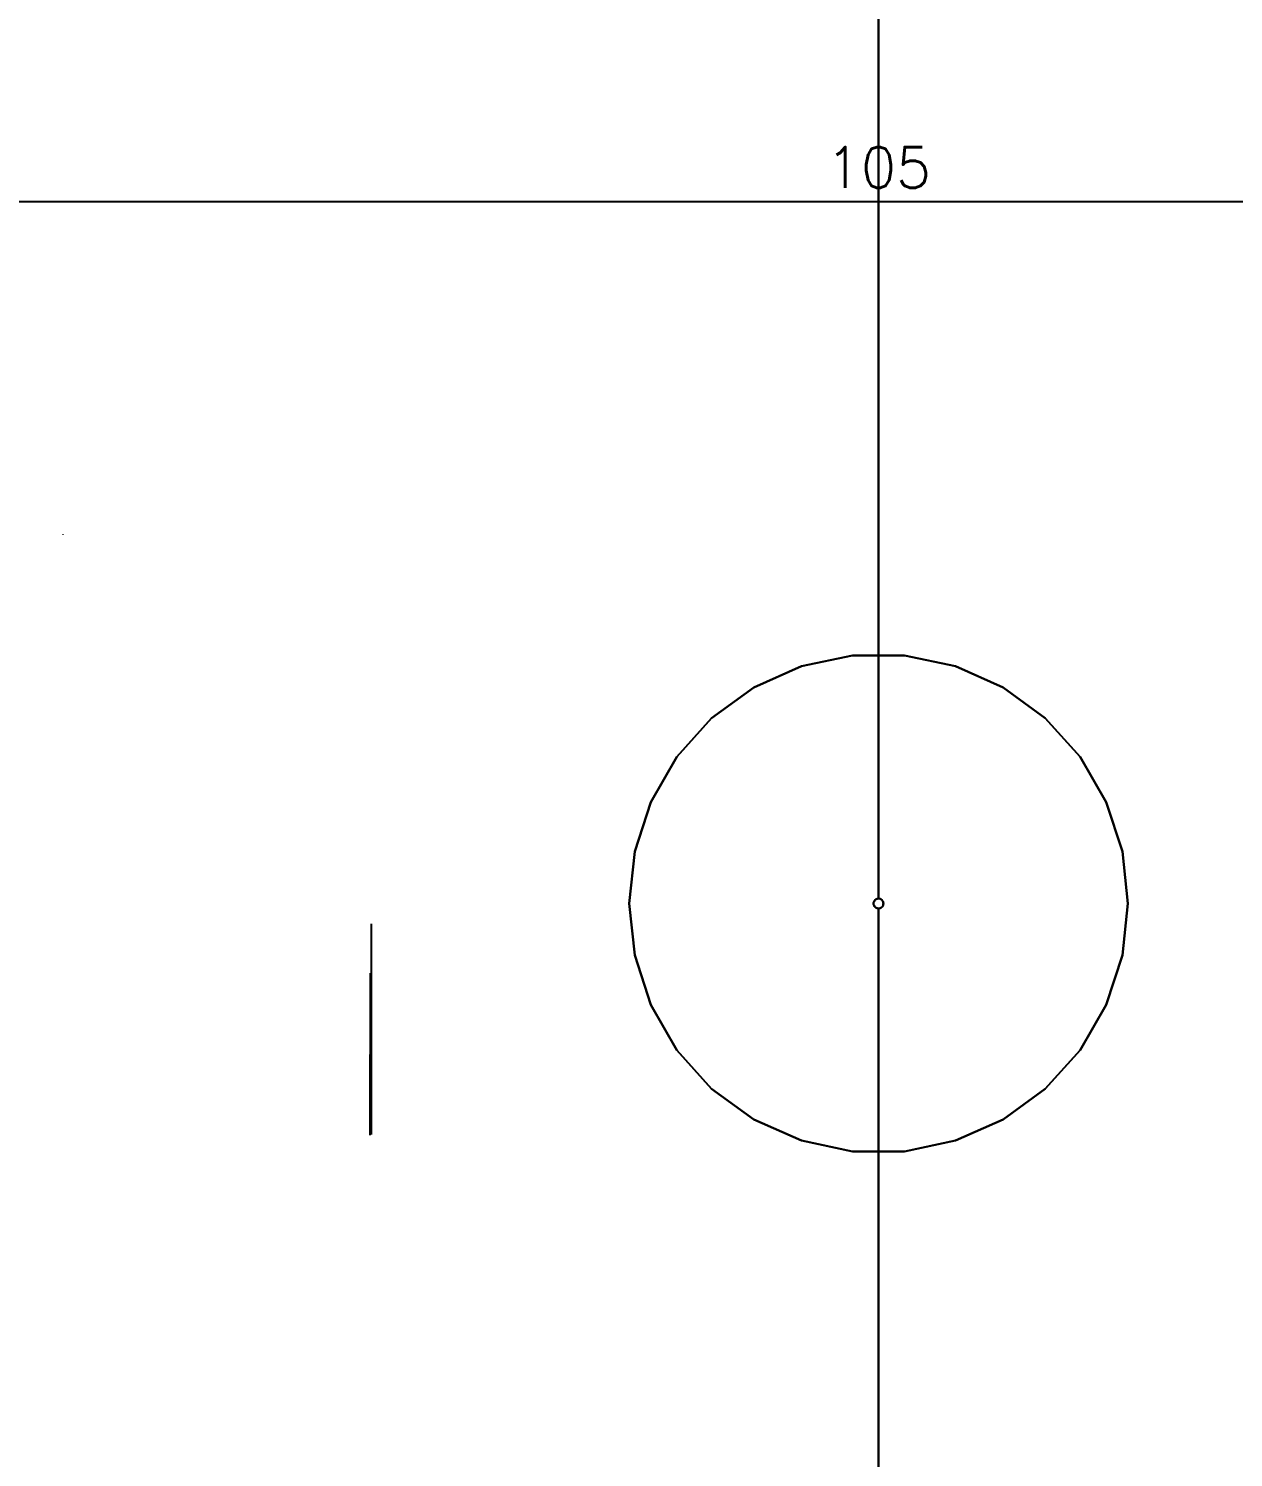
# Model space of a CAD drawing. Header units: millimetres. Extents: x 150209.93 to 150215.05, y 136675.65 to 136679.93.
# Drawn here: x 150211.832 to 150212.716, y 136677.388 to 136678.437 of the extents above; entities that cross this region are included whole.
import ezdxf

# ---------------------------------------------------------------- set-up
doc = ezdxf.new("R2010")
doc.units = ezdxf.units.MM
doc.header["$LTSCALE"] = 0.25
doc.layers.add('Wall', color=7, linetype='Continuous')
doc.styles.add('ROMANS', font='romans.shx')
doc.dimstyles.new('MD300', dxfattribs={"dimtxt": 2.5, "dimasz": 2.5, "dimexe": 1, "dimexo": 1, "dimgap": 0.5, "dimtad": 1, "dimdec": 1, "dimlfac": 50, "dimrnd": 0.5, "dimdsep": 46, "dimtxsty": 'ROMANS', "dimcen": 1, "dimclrd": 146, "dimclre": 146, "dimclrt": 30, "dimadec": 1, "dimazin": 2, "dimtfac": 1, "dimtdec": 1, "dimtmove": 0, "dimatfit": 1, "dimfxl": 1, "dimtolj": 1, "dimtzin": 0, "dimlwd": -1, "dimlwe": -1, "dimarcsym": 0})

# ---------------------------------------------------------------- blocks, each defined once
blk = doc.blocks.new('*D57')
at = {"color": 146, "transparency": 16777216}
for p, q in [((152235.4, 134745.5), (152235.4, 134745.3)), ((152235.5, 134746.3), (152236.2, 134746.3)), ((152236.2, 134745.5), (152236.2, 134745.3))]:
    blk.add_line(p, q, dxfattribs=at)
for points in [[(152235.5, 134746.3), (152235.5, 134746.3), (152235.4, 134746.3)], [(152236.2, 134746.3), (152236.2, 134746.3), (152236.2, 134746.3)]]:
    blk.add_solid(points, dxfattribs=at)
at = {"layer": 'DEFPOINTS', "color": 0, "transparency": 16777216}
for p in [(152235.4, 134746.5), (152236.2, 134746.5), (152236.2, 134746.3)]:
    blk.add_point(p, dxfattribs=at)
at = {"color": 30, "transparency": 16777216, "insert": (152235.8, 134746.4), "char_height": 0.03, "attachment_point": 5, "rotation": 359.9528, "style": 'ROMANS'}
blk.add_mtext('\\A1;37.5', dxfattribs=at)
blk = doc.blocks.new('*D4')
at = {"color": 146, "transparency": 16777216}
for p, q in [((150211.3896, 136678.626), (150212.0539, 136678.6248)), ((150211.358, 136677.745), (150211.3578, 136677.6261)), ((150212.0823, 136677.7436), (150212.0821, 136677.6247))]:
    blk.add_line(p, q, dxfattribs=at)
for points in [[(150211.3896, 136678.631), (150211.3896, 136678.621), (150211.3596, 136678.6261)], [(150212.054, 136678.6298), (150212.0539, 136678.6198), (150212.0839, 136678.6247)]]:
    blk.add_solid(points, dxfattribs=at)
at = {"layer": 'DEFPOINTS', "color": 0, "transparency": 16777216}
for p in [(150211.3599, 136678.745), (150212.0842, 136678.7436), (150212.0839, 136678.6247)]:
    blk.add_point(p, dxfattribs=at)
at = {"color": 30, "transparency": 16777216, "insert": (150211.7218, 136678.6504), "char_height": 0.03, "attachment_point": 5, "rotation": 359.894, "style": 'ROMANS'}
blk.add_mtext('\\A1;36', dxfattribs=at)
blk = doc.blocks.new('*D5')
at = {"color": 146, "transparency": 16777216}
for p, q in [((150212.1138, 136678.6253), (150212.8039, 136678.6248)), ((150212.0831, 136677.78), (150212.083, 136677.6254)), ((150212.8332, 136677.7794), (150212.833, 136677.6247))]:
    blk.add_line(p, q, dxfattribs=at)
for points in [[(150212.1138, 136678.6303), (150212.1138, 136678.6203), (150212.0838, 136678.6254)], [(150212.8039, 136678.6298), (150212.8039, 136678.6198), (150212.8339, 136678.6247)]]:
    blk.add_solid(points, dxfattribs=at)
at = {"layer": 'DEFPOINTS', "color": 0, "transparency": 16777216}
for p in [(150212.0839, 136678.78), (150212.834, 136678.7794), (150212.8339, 136678.6247)]:
    blk.add_point(p, dxfattribs=at)
at = {"color": 30, "transparency": 16777216, "insert": (150212.4589, 136678.65), "char_height": 0.03, "attachment_point": 5, "rotation": 359.9528, "style": 'ROMANS'}
blk.add_mtext('\\A1;37.5', dxfattribs=at)
blk = doc.blocks.new('*D47')
at = {"color": 146, "transparency": 16777216}
for p, q in [((150211.4353, 136678.31), (150213.4755, 136678.31)), ((150211.4053, 136677.4749), (150211.4053, 136677.31)), ((150213.5055, 136677.4749), (150213.5055, 136677.31))]:
    blk.add_line(p, q, dxfattribs=at)
for points in [[(150211.4353, 136678.315), (150211.4353, 136678.305), (150211.4053, 136678.31)], [(150213.4755, 136678.315), (150213.4755, 136678.305), (150213.5055, 136678.31)]]:
    blk.add_solid(points, dxfattribs=at)
at = {"layer": 'DEFPOINTS', "color": 0, "transparency": 16777216}
for p in [(150211.4053, 136678.4749), (150213.5055, 136678.4749, 0.004), (150213.5055, 136678.31)]:
    blk.add_point(p, dxfattribs=at)
at = {"color": 30, "transparency": 16777216, "insert": (150212.4554, 136678.335), "char_height": 0.03, "attachment_point": 5, "style": 'ROMANS'}
blk.add_mtext('\\A1;105', dxfattribs=at)
blk = doc.blocks.new('ANTENNA')
dim = blk.add_aligned_dim(p1=(152235.4455, 134746.4902), p2=(152236.1955, 134746.4896), distance=-0.1546, dimstyle='MD300', override={"dimtxt": 0.03, "dimasz": 0.03, "dimgap": 0.01})
dim.commit()
dim.dimension.update_dxf_attribs({"geometry": '*D57', "text_midpoint": (152235.8204, 134746.3602)})

msp = doc.modelspace()

# ---------------------------------------------------------------- block references
at = {"xscale": 0.0002000170049888334, "yscale": 0.0002000170049888334, "zscale": 0.0002000170049888334}
msp.add_blockref('ANTENNA', (150181.4069, 136651.1144), dxfattribs=at)

# ---------------------------------------------------------------- dimensions: what is measured, and where the dimension line sits
for p1, p2, distance, picture, middle in [((150212.0839, 136678.78), (150212.834, 136678.7794), -0.1546, '*D5', (150212.4589, 136678.65)), ((150211.3599, 136678.745), (150212.0842, 136678.7436), -0.1189, '*D4', (150211.7218, 136678.6504)), ((150211.4053, 136678.4749), (150213.5055, 136678.4749, 0.004), -0.1649, '*D47', (150212.4554, 136678.335))]:
    dim = msp.add_aligned_dim(p1=p1, p2=p2, distance=distance, dimstyle='MD300', override={"dimtxt": 0.03, "dimasz": 0.03, "dimgap": 0.01})
    dim.commit()
    dim.dimension.update_dxf_attribs({"geometry": picture, "text_midpoint": middle})

# ---------------------------------------------------------------- meshes
at = {"layer": 'Wall'}
mesh = msp.add_polyface(dxfattribs=at)
corners = [(150213.5055, 136678.1981), (150213.5055, 136678.1981, 0.004), (150213.5055, 136677.1148), (150213.5055, 136677.1148, 0.004), (150211.4053, 136677.1148), (150211.4053, 136677.1148, 0.004), (150211.4053, 136678.4749), (150211.4053, 136678.4749, 0.004), (150213.5055, 136678.4749), (150213.5055, 136678.4749, 0.004), (150213.5055, 136678.1981), (150213.5055, 136678.1981, 0.004)]
mesh.append_faces([[corners[k] for k in face] for face in [(0, 1, 3, 2), (2, 3, 5, 4), (4, 5, 7, 6), (6, 7, 9, 8), (8, 9, 11, 10)]], dxfattribs={"color": 7})
mesh = msp.add_polyface(dxfattribs=at)
corners = [(150212.4554, 136677.7984), (150212.4554, 136677.7984, 0.004), (150212.4554, 136678.4749), (150212.4554, 136678.4749, 0.004)]
mesh.append_faces([[corners[k] for k in face] for face in [(0, 1, 3, 2)]], dxfattribs={"color": 7})
mesh = msp.add_polyface(dxfattribs=at)
corners = [(150212.6384, 136677.7948), (150212.6384, 136677.7948, 0.004), (150212.6344, 136677.8329), (150212.6344, 136677.8329, 0.004), (150212.6226, 136677.8693), (150212.6226, 136677.8693, 0.004), (150212.6034, 136677.9024), (150212.6034, 136677.9024, 0.004), (150212.5778, 136677.9308), (150212.5778, 136677.9308, 0.004), (150212.5469, 136677.9533), (150212.5469, 136677.9533, 0.004), (150212.5119, 136677.9689), (150212.5119, 136677.9689, 0.004), (150212.4745, 136677.9768), (150212.4745, 136677.9768, 0.004), (150212.4362, 136677.9768), (150212.4362, 136677.9768, 0.004), (150212.3988, 136677.9689), (150212.3988, 136677.9689, 0.004), (150212.3639, 136677.9533), (150212.3639, 136677.9533, 0.004), (150212.3329, 136677.9308), (150212.3329, 136677.9308, 0.004), (150212.3073, 136677.9024), (150212.3073, 136677.9024, 0.004), (150212.2882, 136677.8693), (150212.2882, 136677.8693, 0.004), (150212.2764, 136677.8329), (150212.2764, 136677.8329, 0.004), (150212.2724, 136677.7948), (150212.2724, 136677.7948, 0.004), (150212.2764, 136677.7568), (150212.2764, 136677.7568, 0.004), (150212.2882, 136677.7204), (150212.2882, 136677.7204, 0.004), (150212.3073, 136677.6872), (150212.3073, 136677.6872, 0.004), (150212.3329, 136677.6588), (150212.3329, 136677.6588, 0.004), (150212.3639, 136677.6363), (150212.3639, 136677.6363, 0.004), (150212.3988, 136677.6208), (150212.3988, 136677.6208, 0.004), (150212.4362, 136677.6128), (150212.4362, 136677.6128, 0.004), (150212.4745, 136677.6128), (150212.4745, 136677.6128, 0.004), (150212.5119, 136677.6208), (150212.5119, 136677.6208, 0.004), (150212.5469, 136677.6363), (150212.5469, 136677.6363, 0.004), (150212.5778, 136677.6588), (150212.5778, 136677.6588, 0.004), (150212.6034, 136677.6872), (150212.6034, 136677.6872, 0.004), (150212.6226, 136677.7204), (150212.6226, 136677.7204, 0.004), (150212.6344, 136677.7568), (150212.6344, 136677.7568, 0.004), (150212.6384, 136677.7948), (150212.6384, 136677.7948, 0.004), (150212.6384, 136677.7948), (150212.6384, 136677.7948, 0.004)]
mesh.append_faces([[corners[k] for k in face] for face in [(0, 1, 3, 2), (2, 3, 5, 4), (4, 5, 7, 6), (6, 7, 9, 8), (8, 9, 11, 10), (10, 11, 13, 12), (12, 13, 15, 14), (14, 15, 17, 16), (16, 17, 19, 18), (18, 19, 21, 20), (20, 21, 23, 22), (22, 23, 25, 24), (24, 25, 27, 26), (26, 27, 29, 28), (28, 29, 31, 30), (30, 31, 33, 32), (32, 33, 35, 34), (34, 35, 37, 36), (36, 37, 39, 38), (38, 39, 41, 40), (40, 41, 43, 42), (42, 43, 45, 44), (44, 45, 47, 46), (46, 47, 49, 48), (48, 49, 51, 50), (50, 51, 53, 52), (52, 53, 55, 54), (54, 55, 57, 56), (56, 57, 59, 58), (58, 59, 61, 60), (60, 61, 63, 62)]], dxfattribs={"color": 7})
mesh = msp.add_polyface(dxfattribs=at)
corners = [(150212.6384, 136677.7948), (150212.6384, 136677.7948, 0.004), (150212.6344, 136677.8329), (150212.6344, 136677.8329, 0.004), (150212.6226, 136677.8693), (150212.6226, 136677.8693, 0.004), (150212.6034, 136677.9024), (150212.6034, 136677.9024, 0.004), (150212.5778, 136677.9308), (150212.5778, 136677.9308, 0.004), (150212.5469, 136677.9533), (150212.5469, 136677.9533, 0.004), (150212.5119, 136677.9689), (150212.5119, 136677.9689, 0.004), (150212.4745, 136677.9768), (150212.4745, 136677.9768, 0.004), (150212.4362, 136677.9768), (150212.4362, 136677.9768, 0.004), (150212.3988, 136677.9689), (150212.3988, 136677.9689, 0.004), (150212.3639, 136677.9533), (150212.3639, 136677.9533, 0.004), (150212.3329, 136677.9308), (150212.3329, 136677.9308, 0.004), (150212.3073, 136677.9024), (150212.3073, 136677.9024, 0.004), (150212.2882, 136677.8693), (150212.2882, 136677.8693, 0.004), (150212.2764, 136677.8329), (150212.2764, 136677.8329, 0.004), (150212.2724, 136677.7948), (150212.2724, 136677.7948, 0.004), (150212.2764, 136677.7568), (150212.2764, 136677.7568, 0.004), (150212.2882, 136677.7204), (150212.2882, 136677.7204, 0.004), (150212.3073, 136677.6872), (150212.3073, 136677.6872, 0.004), (150212.3329, 136677.6588), (150212.3329, 136677.6588, 0.004), (150212.3639, 136677.6363), (150212.3639, 136677.6363, 0.004), (150212.3988, 136677.6208), (150212.3988, 136677.6208, 0.004), (150212.4362, 136677.6128), (150212.4362, 136677.6128, 0.004), (150212.4745, 136677.6128), (150212.4745, 136677.6128, 0.004), (150212.5119, 136677.6208), (150212.5119, 136677.6208, 0.004), (150212.5469, 136677.6363), (150212.5469, 136677.6363, 0.004), (150212.5778, 136677.6588), (150212.5778, 136677.6588, 0.004), (150212.6034, 136677.6872), (150212.6034, 136677.6872, 0.004), (150212.6226, 136677.7204), (150212.6226, 136677.7204, 0.004), (150212.6344, 136677.7568), (150212.6344, 136677.7568, 0.004), (150212.6384, 136677.7948), (150212.6384, 136677.7948, 0.004), (150212.6384, 136677.7948), (150212.6384, 136677.7948, 0.004)]
mesh.append_faces([[corners[k] for k in face] for face in [(0, 1, 3, 2), (2, 3, 5, 4), (4, 5, 7, 6), (6, 7, 9, 8), (8, 9, 11, 10), (10, 11, 13, 12), (12, 13, 15, 14), (14, 15, 17, 16), (16, 17, 19, 18), (18, 19, 21, 20), (20, 21, 23, 22), (22, 23, 25, 24), (24, 25, 27, 26), (26, 27, 29, 28), (28, 29, 31, 30), (30, 31, 33, 32), (32, 33, 35, 34), (34, 35, 37, 36), (36, 37, 39, 38), (38, 39, 41, 40), (40, 41, 43, 42), (42, 43, 45, 44), (44, 45, 47, 46), (46, 47, 49, 48), (48, 49, 51, 50), (50, 51, 53, 52), (52, 53, 55, 54), (54, 55, 57, 56), (56, 57, 59, 58), (58, 59, 61, 60), (60, 61, 63, 62)]], dxfattribs={"color": 7})
mesh = msp.add_polyface(dxfattribs=at)
corners = [(150212.459, 136677.7948), (150212.459, 136677.7948, 0.004), (150212.4589, 136677.7956), (150212.4589, 136677.7956, 0.004), (150212.4587, 136677.7963), (150212.4587, 136677.7963, 0.004), (150212.4583, 136677.7969), (150212.4583, 136677.7969, 0.004), (150212.4578, 136677.7975), (150212.4578, 136677.7975, 0.004), (150212.4572, 136677.7979), (150212.4572, 136677.7979, 0.004), (150212.4565, 136677.7982), (150212.4565, 136677.7982, 0.004), (150212.4557, 136677.7984), (150212.4557, 136677.7984, 0.004), (150212.455, 136677.7984), (150212.455, 136677.7984, 0.004), (150212.4543, 136677.7982), (150212.4543, 136677.7982, 0.004), (150212.4536, 136677.7979), (150212.4536, 136677.7979, 0.004), (150212.453, 136677.7975), (150212.453, 136677.7975, 0.004), (150212.4525, 136677.7969), (150212.4525, 136677.7969, 0.004), (150212.4521, 136677.7963), (150212.4521, 136677.7963, 0.004), (150212.4518, 136677.7956), (150212.4518, 136677.7956, 0.004), (150212.4518, 136677.7948), (150212.4518, 136677.7948, 0.004), (150212.4518, 136677.7941), (150212.4518, 136677.7941, 0.004), (150212.4521, 136677.7934), (150212.4521, 136677.7934, 0.004), (150212.4525, 136677.7927), (150212.4525, 136677.7927, 0.004), (150212.453, 136677.7921), (150212.453, 136677.7921, 0.004), (150212.4536, 136677.7917), (150212.4536, 136677.7917, 0.004), (150212.4543, 136677.7914), (150212.4543, 136677.7914, 0.004), (150212.455, 136677.7912), (150212.455, 136677.7912, 0.004), (150212.4557, 136677.7912), (150212.4557, 136677.7912, 0.004), (150212.4565, 136677.7914), (150212.4565, 136677.7914, 0.004), (150212.4572, 136677.7917), (150212.4572, 136677.7917, 0.004), (150212.4578, 136677.7921), (150212.4578, 136677.7921, 0.004), (150212.4583, 136677.7927), (150212.4583, 136677.7927, 0.004), (150212.4587, 136677.7934), (150212.4587, 136677.7934, 0.004), (150212.4589, 136677.7941), (150212.4589, 136677.7941, 0.004), (150212.459, 136677.7948), (150212.459, 136677.7948, 0.004), (150212.459, 136677.7948), (150212.459, 136677.7948, 0.004)]
mesh.append_faces([[corners[k] for k in face] for face in [(0, 1, 3, 2), (2, 3, 5, 4), (4, 5, 7, 6), (6, 7, 9, 8), (8, 9, 11, 10), (10, 11, 13, 12), (12, 13, 15, 14), (14, 15, 17, 16), (16, 17, 19, 18), (18, 19, 21, 20), (20, 21, 23, 22), (22, 23, 25, 24), (24, 25, 27, 26), (26, 27, 29, 28), (28, 29, 31, 30), (30, 31, 33, 32), (32, 33, 35, 34), (34, 35, 37, 36), (36, 37, 39, 38), (38, 39, 41, 40), (40, 41, 43, 42), (42, 43, 45, 44), (44, 45, 47, 46), (46, 47, 49, 48), (48, 49, 51, 50), (50, 51, 53, 52), (52, 53, 55, 54), (54, 55, 57, 56), (56, 57, 59, 58), (58, 59, 61, 60), (60, 61, 63, 62)]], dxfattribs={"color": 7})
mesh = msp.add_polyface(dxfattribs=at)
corners = [(150212.459, 136677.7948), (150212.459, 136677.7948, 0.004), (150212.4589, 136677.7956), (150212.4589, 136677.7956, 0.004), (150212.4587, 136677.7963), (150212.4587, 136677.7963, 0.004), (150212.4583, 136677.7969), (150212.4583, 136677.7969, 0.004), (150212.4578, 136677.7975), (150212.4578, 136677.7975, 0.004), (150212.4572, 136677.7979), (150212.4572, 136677.7979, 0.004), (150212.4565, 136677.7982), (150212.4565, 136677.7982, 0.004), (150212.4557, 136677.7984), (150212.4557, 136677.7984, 0.004), (150212.455, 136677.7984), (150212.455, 136677.7984, 0.004), (150212.4543, 136677.7982), (150212.4543, 136677.7982, 0.004), (150212.4536, 136677.7979), (150212.4536, 136677.7979, 0.004), (150212.453, 136677.7975), (150212.453, 136677.7975, 0.004), (150212.4525, 136677.7969), (150212.4525, 136677.7969, 0.004), (150212.4521, 136677.7963), (150212.4521, 136677.7963, 0.004), (150212.4518, 136677.7956), (150212.4518, 136677.7956, 0.004), (150212.4518, 136677.7948), (150212.4518, 136677.7948, 0.004), (150212.4518, 136677.7941), (150212.4518, 136677.7941, 0.004), (150212.4521, 136677.7934), (150212.4521, 136677.7934, 0.004), (150212.4525, 136677.7927), (150212.4525, 136677.7927, 0.004), (150212.453, 136677.7921), (150212.453, 136677.7921, 0.004), (150212.4536, 136677.7917), (150212.4536, 136677.7917, 0.004), (150212.4543, 136677.7914), (150212.4543, 136677.7914, 0.004), (150212.455, 136677.7912), (150212.455, 136677.7912, 0.004), (150212.4557, 136677.7912), (150212.4557, 136677.7912, 0.004), (150212.4565, 136677.7914), (150212.4565, 136677.7914, 0.004), (150212.4572, 136677.7917), (150212.4572, 136677.7917, 0.004), (150212.4578, 136677.7921), (150212.4578, 136677.7921, 0.004), (150212.4583, 136677.7927), (150212.4583, 136677.7927, 0.004), (150212.4587, 136677.7934), (150212.4587, 136677.7934, 0.004), (150212.4589, 136677.7941), (150212.4589, 136677.7941, 0.004), (150212.459, 136677.7948), (150212.459, 136677.7948, 0.004), (150212.459, 136677.7948), (150212.459, 136677.7948, 0.004)]
mesh.append_faces([[corners[k] for k in face] for face in [(0, 1, 3, 2), (2, 3, 5, 4), (4, 5, 7, 6), (6, 7, 9, 8), (8, 9, 11, 10), (10, 11, 13, 12), (12, 13, 15, 14), (14, 15, 17, 16), (16, 17, 19, 18), (18, 19, 21, 20), (20, 21, 23, 22), (22, 23, 25, 24), (24, 25, 27, 26), (26, 27, 29, 28), (28, 29, 31, 30), (30, 31, 33, 32), (32, 33, 35, 34), (34, 35, 37, 36), (36, 37, 39, 38), (38, 39, 41, 40), (40, 41, 43, 42), (42, 43, 45, 44), (44, 45, 47, 46), (46, 47, 49, 48), (48, 49, 51, 50), (50, 51, 53, 52), (52, 53, 55, 54), (54, 55, 57, 56), (56, 57, 59, 58), (58, 59, 61, 60), (60, 61, 63, 62)]], dxfattribs={"color": 7})
mesh = msp.add_polyface(dxfattribs=at)
corners = [(150212.4554, 136677.1148), (150212.4554, 136677.1148, 0.004), (150212.4554, 136677.7912), (150212.4554, 136677.7912, 0.004)]
mesh.append_faces([[corners[k] for k in face] for face in [(0, 1, 3, 2)]], dxfattribs={"color": 7})

doc.saveas('drawing.dxf')
